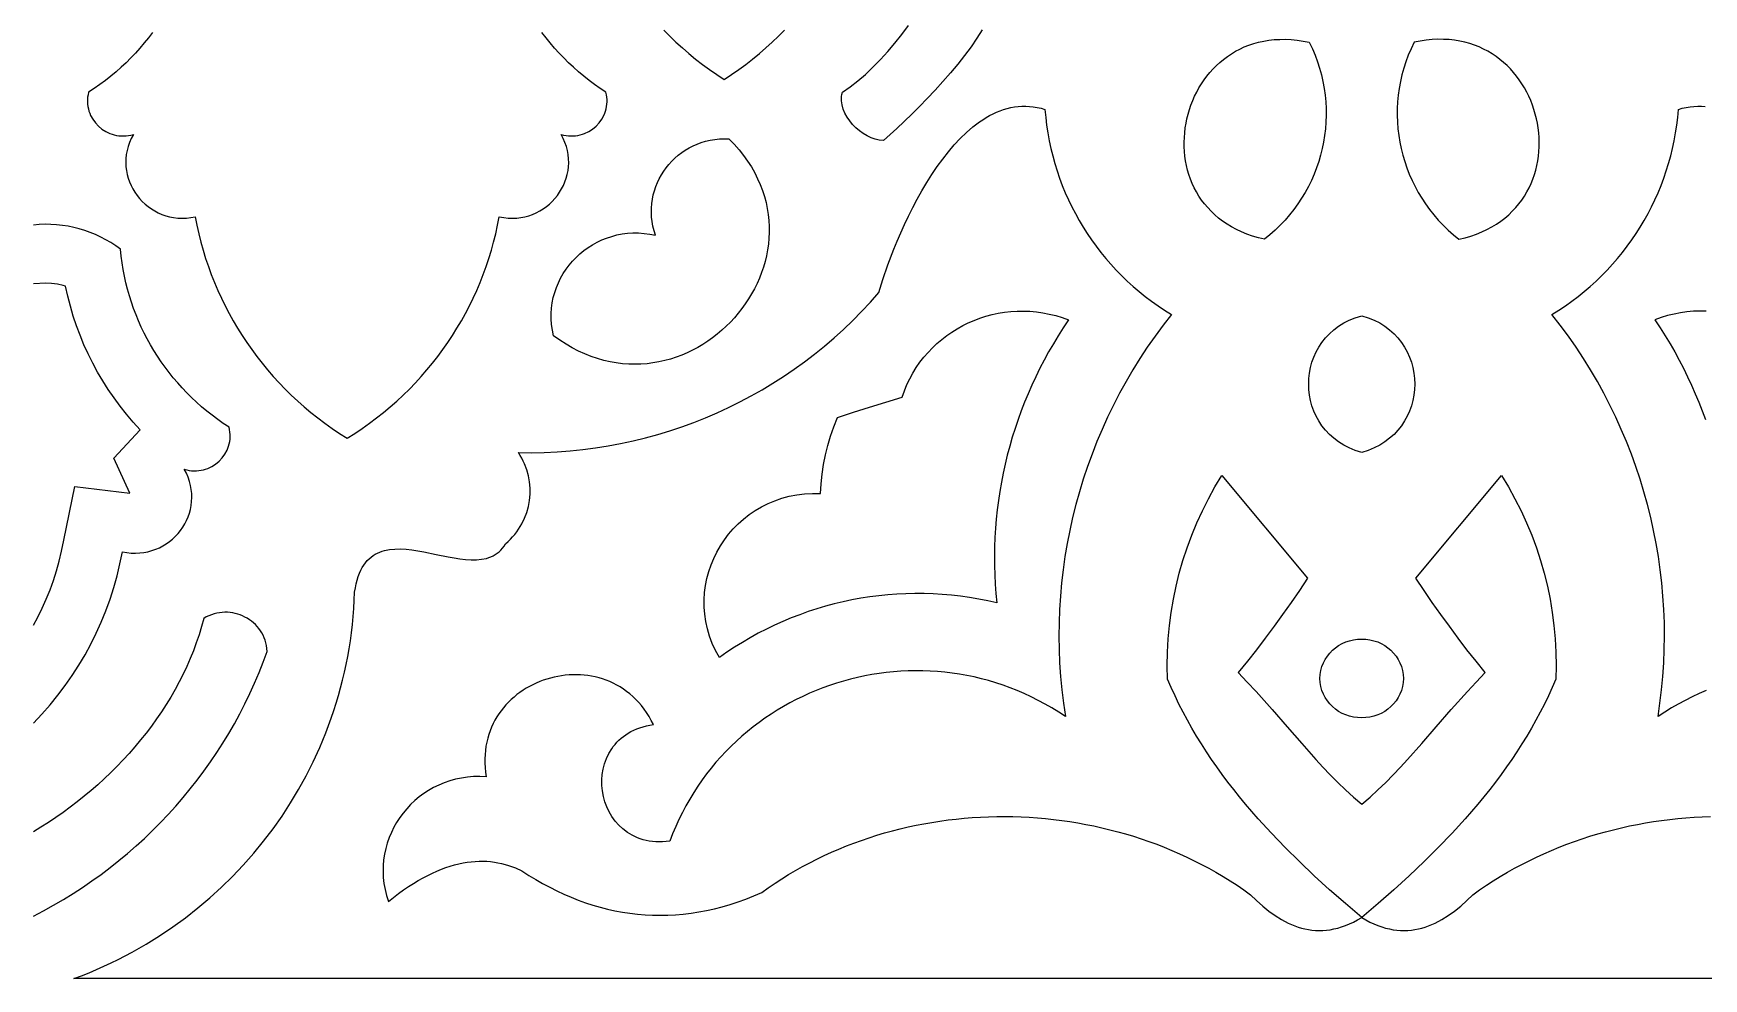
# Model space of a CAD drawing. Extents: x 50 to 3710, y -977 to -877.
# Drawn here: x 456.4 to 541.7, y -977.1 to -928.9 of the extents above; entities that cross this region are included whole.
import ezdxf

# ---------------------------------------------------------------- set-up
doc = ezdxf.new("R2010")
doc.units = 0
doc.layers.add('LAYER_1', color=18, linetype='CONTINUOUS')

msp = doc.modelspace()

# ---------------------------------------------------------------- linework, layer by layer
at = {"layer": 'LAYER_1'}
for points in [[(462.501, -928.822), (462.295, -929.094), (462.08, -929.361), (461.859, -929.623), (461.629, -929.878), (461.392, -930.127), (461.148, -930.37), (460.896, -930.606), (460.637, -930.835), (460.37, -931.058), (460.097, -931.273), (459.817, -931.482), (459.53, -931.683), (459.237, -931.876), (459.209, -932.002), (459.19, -932.127), (459.18, -932.251), (459.18, -932.373), (459.187, -932.493), (459.203, -932.611), (459.226, -932.726), (459.257, -932.839), (459.295, -932.949), (459.341, -933.055), (459.451, -933.257), (459.586, -933.443), (459.743, -933.61), (459.92, -933.757), (460.115, -933.881), (460.325, -933.98), (460.435, -934.019), (460.548, -934.052), (460.663, -934.077), (460.781, -934.094), (460.902, -934.104), (461.024, -934.106), (461.147, -934.099), (461.272, -934.084), (461.398, -934.06), (461.525, -934.026), (461.417, -934.23), (461.327, -934.436), (461.255, -934.643), (461.201, -934.851), (461.163, -935.058), (461.142, -935.265), (461.136, -935.47), (461.146, -935.673), (461.171, -935.873), (461.209, -936.07), (461.262, -936.263), (461.328, -936.451), (461.407, -936.634), (461.498, -936.811), (461.602, -936.981), (461.716, -937.144), (461.841, -937.299), (461.977, -937.445), (462.122, -937.582), (462.277, -937.71), (462.44, -937.826), (462.612, -937.932), (462.792, -938.026), (462.979, -938.107), (463.173, -938.175), (463.373, -938.229), (463.579, -938.269), (463.791, -938.294), (464.007, -938.303), (464.227, -938.296), (464.452, -938.271), (464.679, -938.229), (464.764, -938.662), (464.86, -939.091), (464.967, -939.517), (465.084, -939.939), (465.212, -940.357), (465.351, -940.771), (465.501, -941.18), (465.661, -941.585), (465.831, -941.986), (466.012, -942.382), (466.203, -942.772), (466.404, -943.158), (466.615, -943.538), (466.837, -943.913), (467.068, -944.282), (467.309, -944.646), (467.56, -945.003), (467.82, -945.354), (468.09, -945.699), (468.37, -946.037), (468.659, -946.369), (468.957, -946.694), (469.265, -947.012), (469.582, -947.322), (469.908, -947.625), (470.243, -947.921), (470.586, -948.209), (470.939, -948.489), (471.301, -948.761), (471.671, -949.025), (472.05, -949.28), (472.438, -949.527), (472.825, -949.28), (473.204, -949.025), (473.574, -948.761), (473.936, -948.489), (474.289, -948.209), (474.633, -947.921), (474.968, -947.625), (475.293, -947.322), (475.61, -947.012), (475.918, -946.694), (476.216, -946.369), (476.505, -946.037), (476.785, -945.699), (477.055, -945.354), (477.315, -945.003), (477.566, -944.646), (477.807, -944.282), (478.038, -943.913), (478.26, -943.538), (478.471, -943.158), (478.672, -942.772), (478.863, -942.382), (479.044, -941.986), (479.214, -941.585), (479.374, -941.18), (479.524, -940.771), (479.663, -940.357), (479.791, -939.939), (479.908, -939.517), (480.015, -939.091), (480.111, -938.662), (480.196, -938.229), (480.423, -938.271), (480.648, -938.296), (480.868, -938.303), (481.084, -938.294), (481.296, -938.269), (481.502, -938.229), (481.702, -938.175), (481.896, -938.107), (482.083, -938.026), (482.263, -937.932), (482.435, -937.826), (482.598, -937.71), (482.753, -937.582), (482.898, -937.445), (483.034, -937.299), (483.159, -937.144), (483.273, -936.981), (483.377, -936.811), (483.468, -936.634), (483.547, -936.451), (483.613, -936.263), (483.666, -936.07), (483.705, -935.873), (483.729, -935.673), (483.739, -935.47), (483.733, -935.265), (483.712, -935.058), (483.674, -934.851), (483.62, -934.643), (483.548, -934.436), (483.458, -934.23), (483.35, -934.026), (483.477, -934.06), (483.603, -934.084), (483.728, -934.099), (483.851, -934.106), (483.973, -934.104), (484.094, -934.094), (484.212, -934.077), (484.327, -934.052), (484.44, -934.019), (484.551, -933.98), (484.761, -933.881), (484.955, -933.757), (485.132, -933.61), (485.289, -933.443), (485.424, -933.257), (485.534, -933.055), (485.58, -932.949), (485.618, -932.839), (485.649, -932.726), (485.672, -932.611), (485.688, -932.493), (485.696, -932.373), (485.695, -932.251), (485.685, -932.127), (485.666, -932.002), (485.638, -931.876), (485.345, -931.683), (485.058, -931.482), (484.778, -931.273), (484.505, -931.058), (484.238, -930.835), (483.979, -930.606), (483.728, -930.37), (483.483, -930.127), (483.246, -929.878), (483.016, -929.623), (482.795, -929.361), (482.581, -929.094), (482.374, -928.822)], [(488.587, -928.717), (488.895, -929.025), (489.212, -929.326), (489.538, -929.62), (489.872, -929.906), (490.215, -930.185), (490.566, -930.456), (490.926, -930.72), (491.294, -930.975), (491.67, -931.222), (492.047, -930.975), (492.415, -930.72), (492.775, -930.456), (493.126, -930.185), (493.469, -929.906), (493.803, -929.62), (494.129, -929.326), (494.445, -929.025), (494.753, -928.717)], [(504.836, -928.699), (504.569, -929.126), (504.269, -929.561), (503.941, -930.004), (503.589, -930.449), (503.217, -930.894), (502.832, -931.336), (502.437, -931.77), (502.037, -932.195), (501.637, -932.606), (501.241, -933), (500.481, -933.724), (499.795, -934.341), (499.587, -934.319), (499.378, -934.27), (499.169, -934.196), (498.964, -934.099), (498.764, -933.981), (498.573, -933.844), (498.393, -933.69), (498.227, -933.521), (498.077, -933.34), (497.947, -933.147), (497.837, -932.946), (497.752, -932.738), (497.693, -932.525), (497.675, -932.417), (497.664, -932.309), (497.661, -932.2), (497.667, -932.092), (497.681, -931.984), (497.704, -931.876), (498.096, -931.607), (498.488, -931.303), (498.879, -930.966), (499.265, -930.601), (499.646, -930.211), (500.02, -929.8), (500.384, -929.371), (500.736, -928.927), (501.075, -928.473)], [(589.919, -977.082), (524.206, -977.082), (458.493, -977.082), (458.878, -976.936), (459.26, -976.783), (459.638, -976.623), (460.013, -976.457), (460.383, -976.285), (460.749, -976.106), (461.47, -975.728), (462.174, -975.326), (462.86, -974.9), (463.529, -974.45), (464.179, -973.977), (464.81, -973.482), (465.422, -972.965), (466.013, -972.427), (466.584, -971.868), (467.134, -971.29), (467.662, -970.692), (468.168, -970.076), (468.651, -969.442), (469.11, -968.79), (469.545, -968.122), (469.956, -967.438), (470.342, -966.738), (470.703, -966.024), (471.037, -965.295), (471.194, -964.926), (471.344, -964.553), (471.487, -964.177), (471.624, -963.798), (471.754, -963.416), (471.876, -963.031), (471.992, -962.643), (472.1, -962.252), (472.201, -961.858), (472.295, -961.462), (472.381, -961.063), (472.46, -960.661), (472.531, -960.257), (472.595, -959.851), (472.651, -959.442), (472.7, -959.031), (472.74, -958.619), (472.773, -958.204), (472.798, -957.787), (472.815, -957.368), (472.851, -957.15), (472.894, -956.946), (472.943, -956.755), (472.999, -956.578), (473.061, -956.413), (473.129, -956.26), (473.203, -956.12), (473.282, -955.991), (473.367, -955.873), (473.457, -955.766), (473.552, -955.669), (473.651, -955.583), (473.756, -955.505), (473.865, -955.437), (473.977, -955.378), (474.094, -955.327), (474.215, -955.284), (474.34, -955.248), (474.598, -955.198), (474.869, -955.174), (475.15, -955.172), (475.441, -955.188), (475.738, -955.221), (476.041, -955.267), (476.348, -955.322), (476.968, -955.448), (477.585, -955.574), (477.889, -955.629), (478.187, -955.675), (478.478, -955.708), (478.76, -955.725), (479.032, -955.723), (479.292, -955.698), (479.539, -955.649), (479.657, -955.613), (479.771, -955.57), (479.88, -955.519), (479.986, -955.46), (480.087, -955.392), (480.183, -955.315), (480.274, -955.228), (480.36, -955.132), (480.44, -955.025), (480.515, -954.907), (480.643, -954.795), (480.763, -954.678), (480.878, -954.557), (480.985, -954.431), (481.086, -954.302), (481.18, -954.169), (481.347, -953.893), (481.487, -953.606), (481.6, -953.309), (481.685, -953.005), (481.742, -952.695), (481.771, -952.382), (481.771, -952.067), (481.744, -951.752), (481.687, -951.44), (481.602, -951.133), (481.488, -950.832), (481.42, -950.685), (481.345, -950.54), (481.262, -950.397), (481.172, -950.258), (481.834, -950.263), (482.494, -950.25), (483.152, -950.219), (483.807, -950.169), (484.458, -950.102), (485.106, -950.017), (485.75, -949.914), (486.39, -949.794), (487.025, -949.657), (487.655, -949.502), (488.28, -949.331), (488.9, -949.143), (489.513, -948.938), (490.12, -948.716), (490.72, -948.479), (491.314, -948.225), (491.9, -947.955), (492.478, -947.669), (493.048, -947.367), (493.61, -947.05), (494.163, -946.718), (494.707, -946.37), (495.241, -946.007), (495.766, -945.629), (496.28, -945.237), (496.784, -944.83), (497.278, -944.408), (497.76, -943.972), (498.23, -943.522), (498.689, -943.058), (499.135, -942.58), (499.569, -942.088), (499.769, -941.427), (500.023, -940.687), (500.327, -939.888), (500.498, -939.472), (500.68, -939.049), (500.875, -938.62), (501.081, -938.189), (501.298, -937.757), (501.527, -937.326), (501.766, -936.9), (502.015, -936.481), (502.276, -936.07), (502.546, -935.671), (502.826, -935.285), (503.115, -934.916), (503.414, -934.564), (503.723, -934.234), (504.04, -933.927), (504.365, -933.645), (504.699, -933.392), (504.87, -933.276), (505.042, -933.168), (505.216, -933.068), (505.392, -932.977), (505.57, -932.895), (505.75, -932.821), (505.931, -932.757), (506.115, -932.703), (506.3, -932.659), (506.487, -932.624), (506.676, -932.601), (506.867, -932.588), (507.059, -932.586), (507.253, -932.596), (507.448, -932.617), (507.645, -932.651), (507.844, -932.697), (508.044, -932.755), (508.08, -933.157), (508.128, -933.557), (508.188, -933.954), (508.259, -934.348), (508.342, -934.738), (508.437, -935.125), (508.543, -935.509), (508.661, -935.888), (508.789, -936.263), (508.929, -936.633), (509.079, -936.999), (509.24, -937.36), (509.412, -937.716), (509.594, -938.067), (509.786, -938.412), (509.989, -938.751), (510.201, -939.084), (510.423, -939.411), (510.656, -939.732), (510.897, -940.046), (511.148, -940.353), (511.409, -940.653), (511.678, -940.946), (511.957, -941.231), (512.245, -941.508), (512.541, -941.777), (512.846, -942.038), (513.16, -942.291), (513.481, -942.535), (513.812, -942.77), (514.15, -942.996), (514.496, -943.212), (514.07, -943.761), (513.661, -944.318), (513.267, -944.884), (512.889, -945.459), (512.526, -946.042), (512.18, -946.633), (511.85, -947.232), (511.536, -947.838), (511.239, -948.451), (510.958, -949.07), (510.693, -949.696), (510.445, -950.328), (510.213, -950.965), (509.998, -951.608), (509.8, -952.256), (509.619, -952.909), (509.454, -953.565), (509.307, -954.226), (509.177, -954.891), (509.064, -955.559), (508.969, -956.23), (508.89, -956.903), (508.83, -957.58), (508.787, -958.258), (508.761, -958.937), (508.754, -959.619), (508.764, -960.301), (508.792, -960.984), (508.838, -961.668), (508.902, -962.351), (508.984, -963.035), (509.085, -963.717), (508.744, -963.493), (508.4, -963.281), (508.052, -963.081), (507.701, -962.892), (507.347, -962.714), (506.99, -962.548), (506.63, -962.393), (506.268, -962.25), (505.903, -962.118), (505.536, -961.996), (505.168, -961.886), (504.798, -961.788), (504.426, -961.699), (504.054, -961.622), (503.68, -961.556), (503.306, -961.5), (502.932, -961.455), (502.557, -961.421), (502.182, -961.397), (501.807, -961.384), (501.433, -961.381), (501.059, -961.388), (500.686, -961.405), (500.315, -961.433), (499.944, -961.471), (499.576, -961.519), (499.208, -961.577), (498.843, -961.644), (498.48, -961.722), (498.12, -961.809), (497.762, -961.906), (497.407, -962.012), (497.055, -962.128), (496.707, -962.254), (496.362, -962.389), (496.021, -962.533), (495.683, -962.687), (495.35, -962.849), (495.022, -963.021), (494.698, -963.202), (494.378, -963.392), (494.065, -963.59), (493.756, -963.798), (493.453, -964.014), (493.155, -964.239), (492.864, -964.473), (492.579, -964.715), (492.3, -964.966), (492.028, -965.225), (491.763, -965.493), (491.505, -965.768), (491.254, -966.052), (491.011, -966.344), (490.775, -966.644), (490.548, -966.953), (490.329, -967.269), (490.118, -967.592), (489.916, -967.924), (489.723, -968.264), (489.538, -968.611), (489.364, -968.965), (489.198, -969.327), (489.043, -969.697), (488.898, -970.074), (488.711, -970.095), (488.53, -970.106), (488.353, -970.109), (488.181, -970.103), (488.014, -970.089), (487.851, -970.066), (487.694, -970.036), (487.542, -969.998), (487.394, -969.952), (487.252, -969.9), (487.114, -969.841), (486.982, -969.775), (486.855, -969.703), (486.733, -969.625), (486.504, -969.452), (486.297, -969.259), (486.111, -969.047), (485.947, -968.819), (485.805, -968.577), (485.685, -968.323), (485.588, -968.059), (485.514, -967.788), (485.464, -967.511), (485.436, -967.231), (485.433, -966.95), (485.454, -966.67), (485.499, -966.393), (485.57, -966.122), (485.665, -965.859), (485.786, -965.606), (485.932, -965.364), (486.015, -965.249), (486.104, -965.137), (486.2, -965.029), (486.303, -964.926), (486.412, -964.828), (486.528, -964.734), (486.651, -964.645), (486.781, -964.562), (486.917, -964.485), (487.06, -964.414), (487.21, -964.349), (487.367, -964.29), (487.531, -964.239), (487.702, -964.194), (487.88, -964.157), (488.065, -964.127), (487.955, -963.914), (487.839, -963.711), (487.716, -963.518), (487.587, -963.334), (487.451, -963.161), (487.311, -962.997), (487.164, -962.842), (487.013, -962.697), (486.857, -962.561), (486.696, -962.435), (486.531, -962.317), (486.363, -962.209), (486.19, -962.11), (486.014, -962.019), (485.836, -961.938), (485.654, -961.865), (485.471, -961.801), (485.285, -961.745), (485.097, -961.697), (484.908, -961.658), (484.717, -961.628), (484.525, -961.605), (484.333, -961.59), (484.141, -961.584), (483.948, -961.585), (483.756, -961.594), (483.564, -961.611), (483.373, -961.635), (483.183, -961.667), (482.995, -961.706), (482.623, -961.807), (482.44, -961.868), (482.261, -961.936), (482.084, -962.01), (481.91, -962.092), (481.739, -962.181), (481.573, -962.276), (481.41, -962.378), (481.252, -962.486), (481.099, -962.601), (480.95, -962.722), (480.807, -962.849), (480.669, -962.982), (480.537, -963.122), (480.411, -963.267), (480.292, -963.418), (480.179, -963.575), (480.074, -963.738), (479.975, -963.906), (479.885, -964.08), (479.802, -964.259), (479.727, -964.443), (479.661, -964.632), (479.604, -964.827), (479.556, -965.027), (479.517, -965.231), (479.488, -965.441), (479.469, -965.655), (479.46, -965.873), (479.461, -966.097), (479.474, -966.324), (479.497, -966.557), (479.532, -966.793), (479.206, -966.778), (478.886, -966.783), (478.572, -966.808), (478.264, -966.852), (477.964, -966.915), (477.671, -966.996), (477.387, -967.094), (477.111, -967.209), (476.845, -967.339), (476.589, -967.485), (476.343, -967.645), (476.108, -967.819), (475.885, -968.006), (475.673, -968.206), (475.475, -968.417), (475.289, -968.639), (475.117, -968.872), (474.959, -969.115), (474.816, -969.366), (474.688, -969.626), (474.576, -969.894), (474.48, -970.169), (474.401, -970.45), (474.339, -970.736), (474.296, -971.028), (474.271, -971.323), (474.265, -971.623), (474.278, -971.925), (474.311, -972.23), (474.365, -972.536), (474.441, -972.842), (474.538, -973.15), (474.8, -972.941), (475.059, -972.746), (475.315, -972.562), (475.568, -972.39), (475.817, -972.23), (476.063, -972.081), (476.306, -971.944), (476.545, -971.818), (476.782, -971.702), (477.015, -971.598), (477.244, -971.503), (477.471, -971.42), (477.694, -971.346), (477.914, -971.282), (478.131, -971.228), (478.345, -971.183), (478.556, -971.147), (478.764, -971.121), (478.968, -971.104), (479.17, -971.095), (479.368, -971.094), (479.563, -971.102), (479.755, -971.118), (479.944, -971.142), (480.13, -971.174), (480.313, -971.213), (480.493, -971.259), (480.67, -971.313), (481.016, -971.44), (481.349, -971.593), (481.699, -971.818), (482.053, -972.033), (482.409, -972.236), (482.768, -972.428), (483.129, -972.608), (483.492, -972.777), (483.858, -972.933), (484.226, -973.078), (484.597, -973.211), (484.969, -973.332), (485.344, -973.44), (485.721, -973.536), (486.099, -973.62), (486.48, -973.691), (486.863, -973.749), (487.247, -973.795), (487.633, -973.827), (488.021, -973.847), (488.41, -973.854), (488.801, -973.847), (489.193, -973.827), (489.587, -973.794), (489.983, -973.747), (490.379, -973.686), (490.777, -973.611), (491.176, -973.523), (491.576, -973.421), (491.977, -973.304), (492.379, -973.173), (492.782, -973.028), (493.186, -972.869), (493.59, -972.695), (493.926, -972.455), (494.267, -972.222), (494.613, -971.997), (494.963, -971.78), (495.318, -971.571), (495.677, -971.369), (496.04, -971.175), (496.406, -970.988), (496.777, -970.81), (497.151, -970.639), (497.529, -970.475), (497.91, -970.319), (498.294, -970.171), (498.681, -970.031), (499.072, -969.898), (499.464, -969.773), (499.86, -969.656), (500.258, -969.546), (500.658, -969.444), (501.06, -969.35), (501.464, -969.263), (501.87, -969.184), (502.277, -969.113), (502.686, -969.049), (503.097, -968.993), (503.508, -968.945), (503.921, -968.904), (504.335, -968.871), (504.749, -968.846), (505.164, -968.829), (505.579, -968.819), (505.995, -968.817), (506.411, -968.822), (506.826, -968.835), (507.242, -968.856), (507.657, -968.885), (508.072, -968.921), (508.486, -968.965), (508.9, -969.016), (509.312, -969.075), (509.723, -969.142), (510.134, -969.217), (510.542, -969.299), (510.95, -969.389), (511.355, -969.487), (511.759, -969.592), (512.161, -969.705), (512.56, -969.826), (512.958, -969.955), (513.352, -970.091), (513.745, -970.234), (514.134, -970.386), (514.521, -970.545), (514.905, -970.712), (515.285, -970.886), (515.662, -971.069), (516.036, -971.259), (516.405, -971.456), (516.771, -971.661), (517.134, -971.874), (517.492, -972.095), (517.845, -972.323), (518.195, -972.559), (518.539, -972.803), (518.845, -973.102), (519.156, -973.381), (519.471, -973.637), (519.792, -973.869), (520.118, -974.074), (520.451, -974.25), (520.62, -974.327), (520.79, -974.396), (520.962, -974.457), (521.136, -974.509), (521.312, -974.552), (521.49, -974.586), (521.669, -974.611), (521.851, -974.627), (522.035, -974.632), (522.22, -974.628), (522.408, -974.613), (522.599, -974.588), (522.791, -974.551), (522.986, -974.504), (523.183, -974.445), (523.382, -974.374), (523.584, -974.292), (523.789, -974.197), (523.996, -974.09), (524.205, -973.97), (523.372, -973.26), (522.563, -972.549), (521.781, -971.835), (521.025, -971.118), (520.297, -970.396), (519.597, -969.669), (518.926, -968.934), (518.284, -968.191), (517.975, -967.816), (517.673, -967.438), (517.379, -967.058), (517.092, -966.676), (516.814, -966.29), (516.544, -965.901), (516.281, -965.509), (516.027, -965.113), (515.781, -964.714), (515.544, -964.311), (515.315, -963.905), (515.095, -963.494), (514.883, -963.08), (514.68, -962.661), (514.486, -962.238), (514.3, -961.81), (514.285, -961.124), (514.295, -960.44), (514.332, -959.759), (514.394, -959.08), (514.481, -958.405), (514.594, -957.734), (514.732, -957.068), (514.894, -956.408), (515.082, -955.755), (515.294, -955.108), (515.53, -954.47), (515.791, -953.839), (516.075, -953.218), (516.383, -952.607), (516.715, -952.006), (517.071, -951.416), (521.44, -956.666), (521.025, -957.286), (520.602, -957.902), (520.171, -958.512), (519.733, -959.116), (519.287, -959.715), (518.833, -960.309), (518.372, -960.897), (517.903, -961.479), (518.369, -961.967), (518.813, -962.443), (519.64, -963.364), (520.409, -964.246), (521.143, -965.092), (521.866, -965.905), (522.231, -966.301), (522.602, -966.69), (522.982, -967.073), (523.374, -967.45), (523.781, -967.821), (524.206, -968.187), (524.631, -967.821), (525.038, -967.45), (525.43, -967.073), (525.811, -966.69), (526.181, -966.301), (526.546, -965.905), (527.269, -965.092), (528.004, -964.246), (528.772, -963.364), (529.6, -962.443), (530.043, -961.967), (530.509, -961.479), (530.041, -960.897), (529.579, -960.309), (529.126, -959.715), (528.679, -959.116), (528.241, -958.512), (527.81, -957.902), (527.388, -957.286), (526.973, -956.666), (531.341, -951.416), (531.697, -952.006), (532.029, -952.607), (532.337, -953.218), (532.622, -953.839), (532.882, -954.47), (533.119, -955.108), (533.331, -955.755), (533.518, -956.408), (533.681, -957.068), (533.819, -957.734), (533.931, -958.405), (534.019, -959.08), (534.081, -959.759), (534.117, -960.44), (534.127, -961.124), (534.112, -961.81), (533.927, -962.238), (533.732, -962.661), (533.529, -963.08), (533.318, -963.494), (533.097, -963.905), (532.868, -964.311), (532.631, -964.714), (532.385, -965.113), (532.131, -965.509), (531.869, -965.901), (531.598, -966.29), (531.32, -966.676), (531.034, -967.058), (530.74, -967.438), (530.128, -968.191), (529.486, -968.934), (528.815, -969.669), (528.115, -970.396), (527.387, -971.118), (526.631, -971.835), (525.849, -972.549), (525.041, -973.26), (524.207, -973.97), (524.417, -974.09), (524.624, -974.197), (524.828, -974.292), (525.03, -974.374), (525.23, -974.445), (525.427, -974.504), (525.621, -974.551), (525.814, -974.588), (526.004, -974.613), (526.192, -974.628), (526.378, -974.632), (526.561, -974.627), (526.743, -974.611), (526.923, -974.586), (527.1, -974.552), (527.276, -974.509), (527.45, -974.457), (527.622, -974.396), (527.793, -974.327), (527.961, -974.25), (528.294, -974.074), (528.621, -973.869), (528.941, -973.637), (529.257, -973.381), (529.567, -973.102), (529.873, -972.803), (530.218, -972.559), (530.567, -972.323), (530.921, -972.095), (531.279, -971.874), (531.641, -971.661), (532.007, -971.456), (532.377, -971.259), (532.75, -971.069), (533.127, -970.886), (533.508, -970.712), (533.891, -970.545), (534.278, -970.386), (534.668, -970.234), (535.06, -970.091), (535.455, -969.955), (535.852, -969.826), (536.252, -969.705), (536.653, -969.592), (537.057, -969.487), (537.463, -969.389), (537.87, -969.299), (538.279, -969.217), (538.689, -969.142), (539.1, -969.075), (539.513, -969.016), (539.926, -968.965), (540.34, -968.921), (540.755, -968.885), (541.17, -968.856), (541.586, -968.835), (542.002, -968.822)], [(541.782, -962.393), (541.422, -962.548), (541.065, -962.714), (540.711, -962.892), (540.36, -963.081), (540.012, -963.281), (539.668, -963.493), (539.328, -963.717), (539.428, -963.035), (539.51, -962.351), (539.575, -961.668), (539.621, -960.984), (539.649, -960.301), (539.659, -959.619), (539.651, -958.937), (539.626, -958.258), (539.582, -957.58), (539.522, -956.903), (539.444, -956.23), (539.348, -955.559), (539.235, -954.891), (539.105, -954.226), (538.958, -953.565), (538.794, -952.909), (538.612, -952.256), (538.414, -951.608), (538.199, -950.965), (537.968, -950.328), (537.719, -949.696), (537.455, -949.07), (537.173, -948.451), (536.876, -947.838), (536.562, -947.232), (536.232, -946.633), (535.886, -946.042), (535.524, -945.459), (535.146, -944.884), (534.752, -944.318), (534.342, -943.761), (533.917, -943.212), (534.263, -942.996), (534.601, -942.77), (534.931, -942.535), (535.253, -942.291), (535.566, -942.038), (535.871, -941.777), (536.168, -941.508), (536.455, -941.231), (536.734, -940.946), (537.003, -940.653), (537.264, -940.353), (537.515, -940.046), (537.757, -939.732), (537.989, -939.411), (538.211, -939.084), (538.424, -938.751), (538.626, -938.412), (538.818, -938.067), (539, -937.716), (539.172, -937.36), (539.333, -936.999), (539.483, -936.633), (539.623, -936.263), (539.751, -935.888), (539.869, -935.509), (539.975, -935.125), (540.07, -934.738), (540.153, -934.348), (540.225, -933.954), (540.284, -933.557), (540.332, -933.157), (540.368, -932.755), (540.568, -932.697), (540.767, -932.651), (540.964, -932.617), (541.16, -932.596), (541.353, -932.586), (541.546, -932.588), (541.736, -932.601)], [(456.422, -964.047), (456.856, -963.59), (457.272, -963.118), (457.669, -962.633), (458.046, -962.134), (458.403, -961.623), (458.741, -961.1), (459.058, -960.565), (459.354, -960.019), (459.63, -959.462), (459.885, -958.896), (460.119, -958.319), (460.332, -957.734), (460.523, -957.14), (460.692, -956.537), (460.838, -955.927), (460.963, -955.31), (461.191, -955.352), (461.415, -955.377), (461.636, -955.384), (461.852, -955.375), (462.063, -955.35), (462.269, -955.31), (462.469, -955.256), (462.663, -955.188), (462.85, -955.107), (463.03, -955.013), (463.202, -954.907), (463.365, -954.791), (463.52, -954.663), (463.665, -954.526), (463.801, -954.38), (463.926, -954.225), (464.041, -954.062), (464.144, -953.892), (464.235, -953.715), (464.314, -953.532), (464.38, -953.344), (464.433, -953.151), (464.472, -952.954), (464.496, -952.754), (464.506, -952.551), (464.501, -952.346), (464.479, -952.139), (464.442, -951.932), (464.387, -951.724), (464.315, -951.517), (464.226, -951.311), (464.118, -951.107), (464.244, -951.141), (464.37, -951.165), (464.495, -951.18), (464.619, -951.187), (464.741, -951.185), (464.861, -951.176), (464.979, -951.158), (465.095, -951.133), (465.208, -951.1), (465.318, -951.061), (465.528, -950.962), (465.722, -950.838), (465.899, -950.691), (466.056, -950.524), (466.191, -950.338), (466.302, -950.136), (466.347, -950.03), (466.385, -949.92), (466.416, -949.807), (466.44, -949.692), (466.455, -949.574), (466.463, -949.454), (466.462, -949.332), (466.452, -949.208), (466.433, -949.083), (466.406, -948.957), (466.112, -948.764), (465.825, -948.563), (465.545, -948.355), (465.272, -948.139), (465.006, -947.916), (464.747, -947.687), (464.495, -947.451), (464.25, -947.208), (464.013, -946.959), (463.784, -946.704), (463.562, -946.443), (463.348, -946.175), (463.142, -945.903), (462.943, -945.625), (462.753, -945.341), (462.571, -945.053), (462.398, -944.759), (462.233, -944.461), (462.076, -944.158), (461.928, -943.851), (461.789, -943.54), (461.658, -943.224), (461.537, -942.905), (461.424, -942.582), (461.321, -942.255), (461.227, -941.926), (461.143, -941.593), (461.068, -941.257), (461.002, -940.918), (460.946, -940.576), (460.901, -940.233), (460.865, -939.887), (460.624, -939.711), (460.376, -939.548), (460.121, -939.398), (459.86, -939.26), (459.593, -939.135), (459.321, -939.024), (459.044, -938.925), (458.763, -938.84), (458.478, -938.768), (458.19, -938.709), (457.899, -938.665), (457.606, -938.634), (457.312, -938.616), (457.016, -938.613), (456.719, -938.624), (456.422, -938.649)], [(456.422, -959.06), (456.643, -958.652), (456.87, -958.196), (457.079, -957.73), (457.271, -957.257), (457.446, -956.776), (457.603, -956.287), (457.742, -955.791), (457.863, -955.288), (457.976, -954.725), (458.529, -951.989), (461.339, -952.333), (460.524, -950.541), (461.865, -949.089), (461.51, -948.7), (461.17, -948.3), (460.845, -947.889), (460.535, -947.468), (460.241, -947.038), (459.961, -946.598), (459.698, -946.149), (459.45, -945.691), (459.219, -945.226), (459.003, -944.753), (458.805, -944.272), (458.623, -943.784), (458.458, -943.29), (458.31, -942.79), (458.18, -942.285), (458.067, -941.774), (457.935, -941.73), (457.647, -941.665), (457.353, -941.627), (457.056, -941.616), (456.422, -941.655)], [(541.79, -943.039), (541.463, -943.035), (541.135, -943.048), (540.806, -943.077), (540.476, -943.124), (540.147, -943.188), (539.819, -943.269), (539.492, -943.369), (539.167, -943.487), (539.435, -943.887), (539.693, -944.292), (539.942, -944.701), (540.181, -945.116), (540.41, -945.534), (540.63, -945.957), (540.841, -946.384), (541.041, -946.815), (541.232, -947.25), (541.413, -947.689), (541.584, -948.131), (541.746, -948.576)], [(456.422, -973.893), (456.938, -973.623), (457.448, -973.342), (457.949, -973.049), (458.443, -972.745), (458.929, -972.43), (459.406, -972.104), (459.875, -971.768), (460.335, -971.421), (460.786, -971.063), (461.229, -970.696), (461.662, -970.318), (462.086, -969.931), (462.501, -969.534), (462.906, -969.128), (463.301, -968.712), (463.687, -968.287), (464.062, -967.853), (464.426, -967.411), (464.781, -966.959), (465.124, -966.5), (465.457, -966.032), (465.779, -965.556), (466.089, -965.072), (466.388, -964.581), (466.676, -964.082), (466.952, -963.575), (467.216, -963.062), (467.468, -962.541), (467.708, -962.014), (467.935, -961.479), (468.15, -960.939), (468.352, -960.392), (468.34, -960.244), (468.318, -960.101), (468.287, -959.962), (468.247, -959.828), (468.198, -959.698), (468.142, -959.574), (468.078, -959.454), (468.006, -959.34), (467.928, -959.231), (467.843, -959.128), (467.752, -959.031), (467.655, -958.94), (467.553, -958.855), (467.446, -958.777), (467.335, -958.705), (467.219, -958.641), (467.099, -958.583), (466.976, -958.533), (466.85, -958.491), (466.722, -958.456), (466.591, -958.429), (466.458, -958.41), (466.324, -958.399), (466.188, -958.397), (466.052, -958.404), (465.916, -958.42), (465.78, -958.444), (465.644, -958.478), (465.509, -958.522), (465.375, -958.575), (465.243, -958.638), (465.112, -958.712), (465, -959.129), (464.874, -959.543), (464.736, -959.954), (464.584, -960.361), (464.421, -960.765), (464.245, -961.165), (464.058, -961.561), (463.859, -961.953), (463.649, -962.34), (463.428, -962.723), (463.196, -963.101), (462.954, -963.474), (462.703, -963.842), (462.441, -964.205), (462.171, -964.562), (461.891, -964.913), (461.602, -965.258), (461.305, -965.598), (461, -965.93), (460.686, -966.257), (460.366, -966.577), (460.038, -966.89), (459.703, -967.195), (459.361, -967.494), (459.013, -967.785), (458.658, -968.069), (458.298, -968.344), (457.933, -968.612), (457.562, -968.871), (457.186, -969.122), (456.806, -969.365), (456.422, -969.599)]]:
    msp.add_lwpolyline(points, dxfattribs=at)
for points in [[(519.244, -939.377), (518.932, -939.3), (518.633, -939.211), (518.347, -939.111), (518.074, -938.999), (517.814, -938.877), (517.567, -938.745), (517.333, -938.603), (517.111, -938.451), (516.902, -938.291), (516.705, -938.123), (516.52, -937.946), (516.348, -937.762), (516.187, -937.571), (516.039, -937.374), (515.902, -937.17), (515.777, -936.961), (515.664, -936.747), (515.562, -936.527), (515.472, -936.304), (515.393, -936.077), (515.325, -935.847), (515.268, -935.613), (515.223, -935.378), (515.188, -935.14), (515.164, -934.901), (515.15, -934.661), (515.148, -934.421), (515.156, -934.18), (515.174, -933.939), (515.202, -933.7), (515.241, -933.462), (515.289, -933.225), (515.348, -932.991), (515.416, -932.759), (515.495, -932.531), (515.583, -932.306), (515.68, -932.085), (515.787, -931.868), (515.903, -931.657), (516.028, -931.451), (516.163, -931.251), (516.306, -931.057), (516.459, -930.87), (516.62, -930.69), (516.79, -930.518), (516.969, -930.355), (517.156, -930.199), (517.351, -930.053), (517.555, -929.917), (517.767, -929.79), (517.987, -929.674), (518.214, -929.569), (518.45, -929.476), (518.694, -929.394), (518.945, -929.324), (519.204, -929.268), (519.47, -929.224), (519.743, -929.194), (520.024, -929.179), (520.312, -929.178), (520.607, -929.192), (520.909, -929.221), (521.218, -929.267), (521.533, -929.329), (521.688, -929.656), (521.827, -929.986), (521.951, -930.32), (522.059, -930.657), (522.152, -930.996), (522.23, -931.336), (522.292, -931.679), (522.34, -932.022), (522.373, -932.366), (522.39, -932.711), (522.393, -933.054), (522.382, -933.397), (522.356, -933.739), (522.315, -934.079), (522.261, -934.417), (522.192, -934.752), (522.109, -935.084), (522.012, -935.412), (521.901, -935.737), (521.776, -936.056), (521.638, -936.371), (521.486, -936.681), (521.32, -936.984), (521.142, -937.282), (520.95, -937.572), (520.745, -937.855), (520.526, -938.131), (520.295, -938.398), (520.051, -938.657), (519.795, -938.907), (519.525, -939.147)], [(529.169, -939.377), (529.481, -939.3), (529.78, -939.211), (530.065, -939.111), (530.338, -938.999), (530.598, -938.877), (530.845, -938.745), (531.079, -938.603), (531.301, -938.451), (531.51, -938.291), (531.707, -938.123), (531.892, -937.946), (532.065, -937.762), (532.225, -937.571), (532.374, -937.374), (532.51, -937.17), (532.635, -936.961), (532.748, -936.747), (532.85, -936.527), (532.941, -936.304), (533.02, -936.077), (533.087, -935.847), (533.144, -935.613), (533.19, -935.378), (533.225, -935.14), (533.249, -934.901), (533.262, -934.661), (533.265, -934.421), (533.257, -934.18), (533.239, -933.939), (533.21, -933.7), (533.172, -933.462), (533.123, -933.225), (533.064, -932.991), (532.996, -932.759), (532.918, -932.531), (532.83, -932.306), (532.732, -932.085), (532.625, -931.868), (532.509, -931.657), (532.384, -931.451), (532.249, -931.251), (532.106, -931.057), (531.953, -930.87), (531.792, -930.69), (531.622, -930.518), (531.444, -930.355), (531.257, -930.199), (531.061, -930.053), (530.858, -929.917), (530.646, -929.79), (530.426, -929.674), (530.198, -929.569), (529.962, -929.476), (529.718, -929.394), (529.467, -929.324), (529.209, -929.268), (528.942, -929.224), (528.669, -929.194), (528.388, -929.179), (528.1, -929.178), (527.805, -929.192), (527.503, -929.221), (527.195, -929.267), (526.879, -929.329), (526.724, -929.656), (526.585, -929.986), (526.461, -930.32), (526.353, -930.657), (526.26, -930.996), (526.182, -931.336), (526.12, -931.679), (526.072, -932.022), (526.04, -932.366), (526.022, -932.711), (526.019, -933.054), (526.03, -933.397), (526.057, -933.739), (526.097, -934.079), (526.152, -934.417), (526.221, -934.752), (526.304, -935.084), (526.401, -935.412), (526.512, -935.737), (526.636, -936.056), (526.775, -936.371), (526.927, -936.681), (527.092, -936.984), (527.271, -937.282), (527.463, -937.572), (527.668, -937.855), (527.886, -938.131), (528.117, -938.398), (528.361, -938.657), (528.618, -938.907), (528.887, -939.147)], [(482.969, -944.298), (482.909, -944.009), (482.869, -943.723), (482.849, -943.44), (482.848, -943.161), (482.866, -942.886), (482.901, -942.615), (482.954, -942.35), (483.024, -942.09), (483.11, -941.838), (483.212, -941.592), (483.328, -941.354), (483.459, -941.124), (483.603, -940.903), (483.761, -940.692), (483.931, -940.49), (484.114, -940.299), (484.307, -940.12), (484.512, -939.952), (484.726, -939.796), (484.951, -939.654), (485.184, -939.525), (485.426, -939.41), (485.675, -939.311), (485.932, -939.226), (486.195, -939.157), (486.464, -939.105), (486.739, -939.07), (487.018, -939.052), (487.302, -939.053), (487.589, -939.073), (487.879, -939.112), (488.172, -939.172), (488.097, -938.938), (488.039, -938.705), (487.997, -938.472), (487.97, -938.241), (487.958, -938.01), (487.961, -937.782), (487.978, -937.557), (488.01, -937.334), (488.054, -937.115), (488.112, -936.901), (488.183, -936.69), (488.266, -936.485), (488.36, -936.286), (488.467, -936.093), (488.585, -935.906), (488.713, -935.727), (488.852, -935.555), (489.001, -935.391), (489.159, -935.237), (489.327, -935.091), (489.504, -934.955), (489.689, -934.83), (489.882, -934.715), (490.082, -934.611), (490.29, -934.52), (490.505, -934.44), (490.727, -934.373), (490.954, -934.32), (491.188, -934.281), (491.426, -934.256), (491.67, -934.245), (491.918, -934.25), (492.186, -934.53), (492.434, -934.814), (492.661, -935.102), (492.87, -935.394), (493.059, -935.689), (493.229, -935.986), (493.38, -936.286), (493.514, -936.588), (493.629, -936.891), (493.727, -937.196), (493.808, -937.501), (493.873, -937.806), (493.921, -938.112), (493.953, -938.417), (493.969, -938.721), (493.97, -939.025), (493.956, -939.326), (493.927, -939.625), (493.884, -939.922), (493.828, -940.216), (493.757, -940.507), (493.674, -940.795), (493.577, -941.078), (493.469, -941.357), (493.348, -941.631), (493.215, -941.899), (493.071, -942.162), (492.916, -942.42), (492.75, -942.67), (492.574, -942.914), (492.388, -943.151), (492.192, -943.38), (491.987, -943.601), (491.773, -943.813), (491.551, -944.017), (491.32, -944.212), (491.081, -944.397), (490.835, -944.571), (490.582, -944.736), (490.322, -944.89), (490.055, -945.032), (489.783, -945.163), (489.505, -945.282), (489.221, -945.388), (488.932, -945.482), (488.639, -945.562), (488.342, -945.629), (488.04, -945.682), (487.735, -945.721), (487.427, -945.744), (487.115, -945.753), (486.802, -945.745), (486.486, -945.722), (486.168, -945.683), (485.849, -945.626), (485.528, -945.553), (485.207, -945.462), (484.886, -945.353), (484.565, -945.225), (484.243, -945.079), (483.923, -944.913), (483.603, -944.728), (483.285, -944.523)], [(505.583, -957.923), (505.122, -957.819), (504.66, -957.728), (504.197, -957.649), (503.734, -957.584), (503.269, -957.531), (502.804, -957.491), (502.339, -957.463), (501.875, -957.448), (501.41, -957.445), (500.947, -957.455), (500.484, -957.477), (500.022, -957.511), (499.562, -957.558), (499.104, -957.617), (498.647, -957.688), (498.193, -957.771), (497.741, -957.867), (497.292, -957.974), (496.846, -958.093), (496.403, -958.225), (495.963, -958.368), (495.528, -958.523), (495.096, -958.689), (494.668, -958.868), (494.245, -959.058), (493.827, -959.26), (493.414, -959.473), (493.006, -959.698), (492.603, -959.934), (492.206, -960.182), (491.815, -960.441), (491.431, -960.711), (491.234, -960.351), (491.067, -959.986), (490.929, -959.617), (490.819, -959.247), (490.738, -958.875), (490.683, -958.502), (490.655, -958.131), (490.653, -957.762), (490.675, -957.396), (490.723, -957.035), (490.794, -956.678), (490.888, -956.328), (491.004, -955.986), (491.143, -955.652), (491.302, -955.327), (491.482, -955.014), (491.682, -954.712), (491.901, -954.423), (492.138, -954.148), (492.393, -953.889), (492.665, -953.645), (492.953, -953.419), (493.257, -953.211), (493.577, -953.023), (493.91, -952.855), (494.258, -952.708), (494.618, -952.585), (494.991, -952.485), (495.375, -952.41), (495.771, -952.361), (496.177, -952.339), (496.592, -952.345), (496.621, -951.847), (496.673, -951.352), (496.747, -950.86), (496.843, -950.371), (496.961, -949.888), (497.102, -949.41), (497.264, -948.938), (497.448, -948.473), (498.271, -948.2), (499.096, -947.934), (499.924, -947.675), (500.754, -947.424), (500.869, -947.102), (501, -946.79), (501.145, -946.489), (501.305, -946.198), (501.478, -945.918), (501.665, -945.65), (501.865, -945.392), (502.076, -945.147), (502.299, -944.914), (502.533, -944.692), (502.777, -944.484), (503.031, -944.288), (503.294, -944.105), (503.566, -943.936), (503.845, -943.781), (504.132, -943.639), (504.426, -943.511), (504.726, -943.398), (505.031, -943.3), (505.342, -943.217), (505.657, -943.149), (505.975, -943.096), (506.297, -943.06), (506.622, -943.039), (506.949, -943.035), (507.277, -943.048), (507.606, -943.077), (507.936, -943.124), (508.265, -943.188), (508.594, -943.269), (508.921, -943.369), (509.246, -943.487), (508.978, -943.887), (508.719, -944.292), (508.471, -944.701), (508.231, -945.116), (508.002, -945.534), (507.782, -945.957), (507.572, -946.384), (507.371, -946.815), (507.18, -947.25), (506.999, -947.689), (506.828, -948.131), (506.667, -948.576), (506.515, -949.024), (506.374, -949.476), (506.243, -949.93), (506.121, -950.387), (506.01, -950.846), (505.909, -951.308), (505.818, -951.771), (505.738, -952.237), (505.667, -952.705), (505.607, -953.174), (505.557, -953.645), (505.518, -954.117), (505.489, -954.591), (505.471, -955.065), (505.463, -955.54), (505.466, -956.016), (505.479, -956.492), (505.503, -956.969), (505.537, -957.446)], [(524.206, -950.244), (523.879, -950.142), (523.572, -950.017), (523.287, -949.872), (523.022, -949.707), (522.779, -949.524), (522.557, -949.325), (522.357, -949.111), (522.177, -948.883), (522.019, -948.644), (521.881, -948.394), (521.765, -948.135), (521.67, -947.869), (521.596, -947.596), (521.543, -947.319), (521.511, -947.04), (521.501, -946.758), (521.511, -946.477), (521.543, -946.197), (521.596, -945.92), (521.67, -945.648), (521.765, -945.382), (521.881, -945.123), (522.019, -944.873), (522.177, -944.633), (522.357, -944.406), (522.557, -944.192), (522.779, -943.992), (523.022, -943.81), (523.287, -943.645), (523.572, -943.499), (523.879, -943.375), (524.206, -943.273), (524.534, -943.375), (524.84, -943.499), (525.126, -943.645), (525.39, -943.81), (525.633, -943.992), (525.855, -944.192), (526.056, -944.406), (526.235, -944.633), (526.394, -944.873), (526.531, -945.123), (526.647, -945.382), (526.743, -945.648), (526.817, -945.92), (526.869, -946.197), (526.901, -946.477), (526.912, -946.758), (526.901, -947.04), (526.869, -947.319), (526.817, -947.596), (526.743, -947.869), (526.647, -948.135), (526.531, -948.394), (526.394, -948.644), (526.235, -948.883), (526.056, -949.111), (525.855, -949.325), (525.633, -949.524), (525.39, -949.707), (525.126, -949.872), (524.84, -950.017), (524.534, -950.142)], [(524.206, -963.778), (523.993, -963.773), (523.785, -963.747), (523.583, -963.701), (523.39, -963.637), (523.206, -963.555), (523.031, -963.456), (522.867, -963.342), (522.716, -963.213), (522.577, -963.07), (522.453, -962.915), (522.344, -962.748), (522.252, -962.571), (522.177, -962.383), (522.121, -962.188), (522.084, -961.985), (522.068, -961.775), (522.084, -961.565), (522.121, -961.361), (522.177, -961.166), (522.252, -960.979), (522.344, -960.801), (522.453, -960.634), (522.577, -960.479), (522.716, -960.337), (522.867, -960.208), (523.031, -960.093), (523.206, -959.995), (523.39, -959.913), (523.583, -959.848), (523.785, -959.803), (523.993, -959.777), (524.206, -959.771), (524.42, -959.777), (524.628, -959.803), (524.829, -959.848), (525.022, -959.913), (525.207, -959.995), (525.381, -960.093), (525.545, -960.208), (525.697, -960.337), (525.835, -960.479), (525.959, -960.634), (526.068, -960.801), (526.16, -960.979), (526.235, -961.166), (526.292, -961.361), (526.329, -961.565), (526.345, -961.775), (526.329, -961.985), (526.292, -962.188), (526.235, -962.383), (526.16, -962.571), (526.068, -962.748), (525.959, -962.915), (525.835, -963.07), (525.697, -963.213), (525.545, -963.342), (525.381, -963.456), (525.207, -963.555), (525.022, -963.637), (524.829, -963.701), (524.628, -963.747), (524.42, -963.773)]]:
    msp.add_lwpolyline(points, close=True, dxfattribs=at)

doc.saveas('drawing.dxf')
